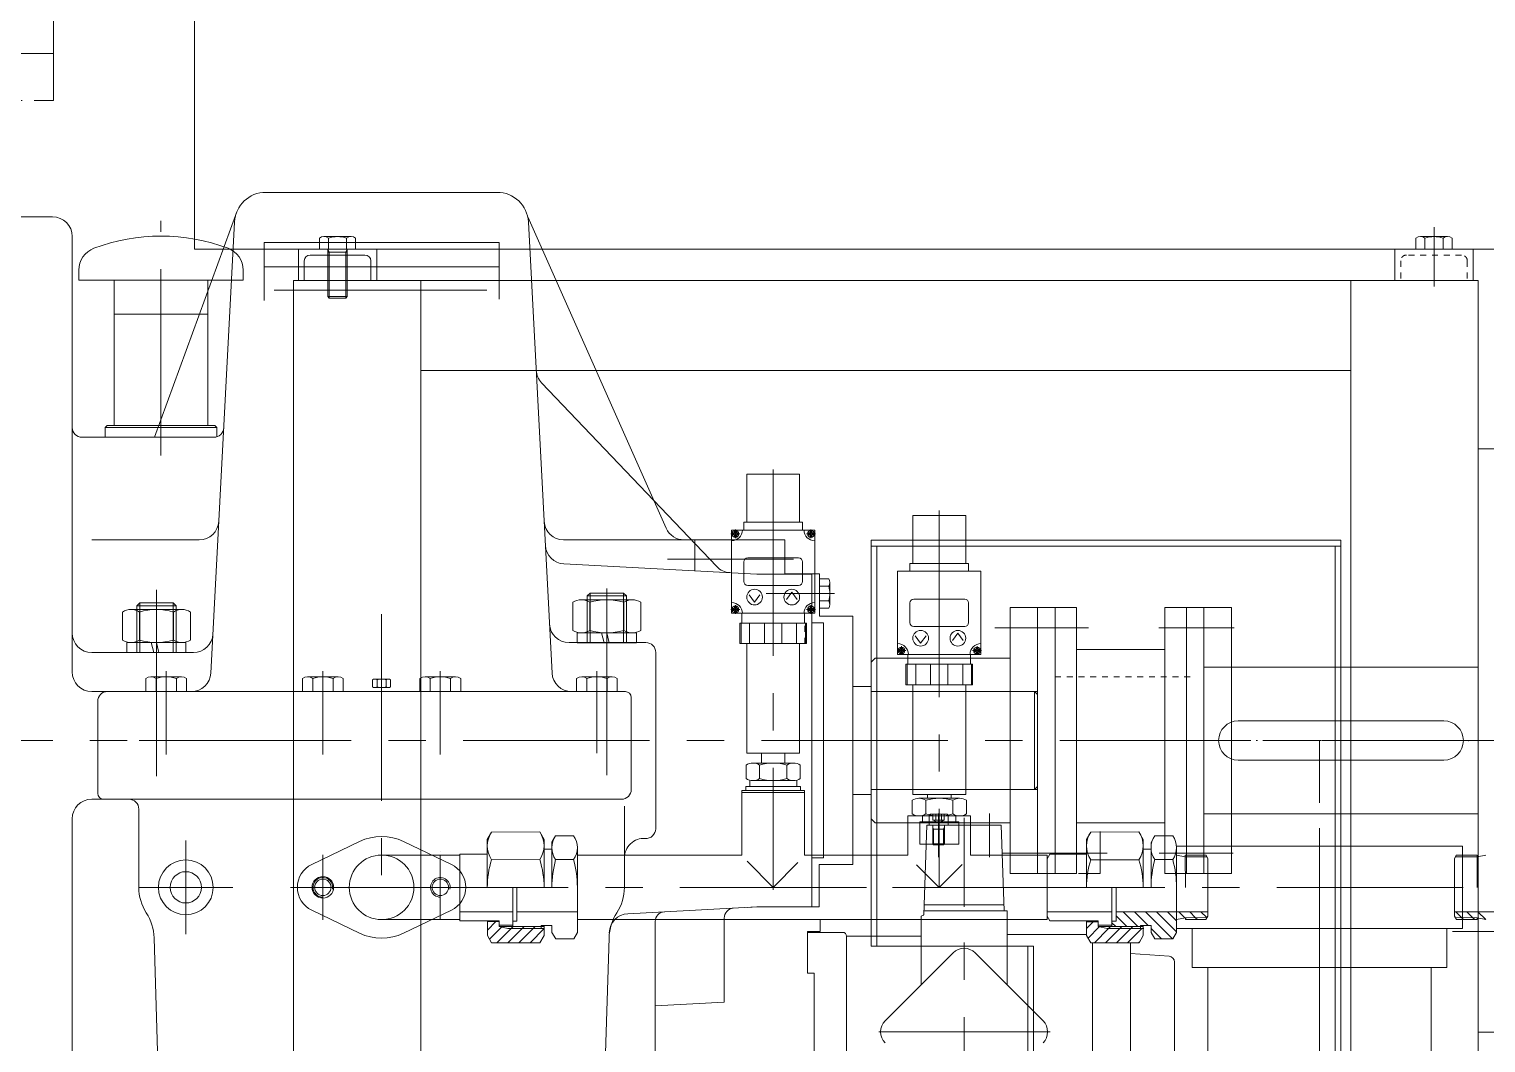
# Model space of a CAD drawing. Header units: millimetres. Extents: x 0 to 559189, y 1 to 426050.
# Drawn here: x 452769 to 471666, y 255457 to 268610 of the extents above; entities that cross this region are included whole.
import ezdxf

# ---------------------------------------------------------------- set-up
doc = ezdxf.new("R2010")
doc.units = ezdxf.units.MM
doc.header["$LTSCALE"] = 25.4
for name, pattern in [('ACAD_ISO02W100', [15, 12, -3]), ('ACAD_ISO04W100', [30, 24, -3, 0, -3]), ('CENTER', [50.8, 31.75, -6.35, 6.35, -6.35]), ('EB_DASH', [6, 3, -3])]:
    doc.linetypes.add(name, pattern=pattern)
for name, color, linetype, lineweight in [('CAXA0', 7, 'Continuous', 5), ('CAXA1', 5, 'CENTER', 5), ('CAXA2', 6, 'EB_DASH', 5), ('图层1', 1, 'ACAD_ISO04W100', 5)]:
    doc.layers.add(name, color=color, linetype=linetype, lineweight=lineweight)

msp = doc.modelspace()

# ---------------------------------------------------------------- linework, layer by layer
at = {"color": 7, "linetype": 'ACAD_ISO02W100', "lineweight": 5, "ltscale": 2}
for p, q in [((453086.65, 268904.93), (453086.65, 268295.33)), ((453086.65, 268295.33), (444450.64, 268295.33)), ((453086.65, 267685.73), (453086.65, 268295.33)), ((444450.64, 267685.73), (453086.65, 267685.73))]:
    msp.add_line(p, q, dxfattribs=at)
at = {"layer": 'CAXA0', "color": 7, "linetype": 'Continuous', "lineweight": 5}
for p, q in [((454915.38, 283789.19), (454915.38, 265755.18)), ((458839.93, 266492.13), (455839, 266492.13)), ((452045.26, 266174.35), (453073.95, 266174.35)), ((455462.6, 266239.26), (454395.91, 263314.1)), ((455126.51, 260255.76), (455433.16, 266107)), ((461032.67, 262134.5), (459239.58, 266175.9)), ((459552.42, 260255.76), (459245.77, 266107)), ((453327.95, 260269.05), (453327.95, 265920.35)), ((456534.95, 265899.23), (456534.95, 265755.18)), ((456945.56, 265917.74), (456593.61, 265917.74)), ((456652.27, 265899.23), (456652.27, 265755.18)), ((456886.9, 265899.23), (456886.9, 265755.18)), ((457004.22, 265899.23), (457004.22, 265755.18)), ((470758.96, 265899.23), (470758.96, 265755.18)), ((471169.57, 265917.74), (470817.62, 265917.74)), ((470876.28, 265899.23), (470876.28, 265755.18)), ((471110.91, 265899.23), (471110.91, 265755.18)), ((471228.23, 265899.23), (471228.23, 265755.18)), ((472847.79, 265755.18), (454915.38, 265755.18)), ((458865.12, 265841.93), (455817.12, 265841.93)), ((455817.12, 265090.29), (455817.12, 265841.93)), ((456261.58, 265755.18), (456261.58, 265348.78)), ((457004.22, 265755.18), (456534.95, 265755.18)), ((456642.58, 265755.18), (456642.58, 265140.5)), ((456642.58, 265755.18), (456661.63, 265717.08)), ((456896.58, 265755.18), (456642.58, 265755.18)), ((456896.58, 265717.08), (456642.58, 265717.08)), ((456661.63, 265717.08), (456661.63, 265121.45)), ((456896.58, 265755.18), (456877.53, 265717.08)), ((456877.53, 265717.08), (456877.53, 265121.45)), ((456896.58, 265755.18), (456896.58, 265140.5)), ((457277.58, 265755.18), (457277.58, 265348.78)), ((458865.12, 265107.73), (458865.12, 265841.93)), ((470485.59, 265755.18), (470485.59, 265348.78)), ((471501.59, 265755.18), (471501.59, 265348.78)), ((455817.12, 265526.79), (458865.12, 265526.79)), ((456337.78, 265602.78), (456337.78, 265348.78)), ((457125.18, 265678.98), (456413.98, 265678.98)), ((457201.38, 265602.78), (457201.38, 265348.78)), ((453412.76, 265350.9), (453412.76, 265481.98)), ((455546.36, 265350.9), (453412.76, 265350.9)), ((453869.96, 263466.5), (453869.96, 265350.9)), ((455089.16, 263466.5), (455089.16, 265350.9)), ((455546.36, 265350.9), (455546.36, 265481.98)), ((456198.08, 265348.78), (457341.08, 265348.78)), ((456198.08, 265348.78), (456198.08, 250108.92)), ((457341.08, 265348.78), (471565.09, 265348.78)), ((457849.08, 265348.78), (457849.08, 250108.92)), ((469914.09, 265348.78), (469914.09, 250108.91)), ((471565.09, 265348.78), (471565.09, 250108.92)), ((458704.93, 265223.91), (455945.86, 265223.91)), ((456896.58, 265140.5), (456642.58, 265140.5)), ((456642.58, 265140.5), (456662.9, 265120.18)), ((456896.58, 265140.5), (456876.26, 265120.18)), ((456662.9, 265120.18), (456876.26, 265120.18)), ((455086.68, 264909.72), (453872.43, 264909.72)), ((457849.08, 264180.38), (469914.09, 264180.38)), ((459416.44, 264020.79), (461689.87, 261636.47)), ((453755.66, 263441.1), (453781.06, 263466.5)), ((453755.66, 263441.1), (453755.66, 263314.1)), ((453755.66, 263441.1), (455203.46, 263441.1)), ((453781.06, 263466.5), (455178.06, 263466.5)), ((455203.46, 263441.1), (455178.06, 263466.5)), ((455203.46, 263441.1), (455203.46, 263319.67)), ((453454.95, 263314.1), (455166.27, 263314.1)), ((462078.23, 262834.24), (462764.03, 262834.24)), ((462078.23, 262834.24), (462078.23, 262211.94)), ((462764.03, 262834.24), (462764.03, 262211.94)), ((464232.56, 262300.84), (464918.36, 262300.84)), ((464232.56, 262300.84), (464232.56, 261678.54)), ((464918.36, 262300.84), (464918.36, 261678.54)), ((461881.38, 262110.34), (462960.88, 262110.34)), ((461881.38, 262110.34), (461881.38, 261030.83)), ((462040.13, 262211.94), (462802.13, 262211.94)), ((462040.13, 262211.94), (462040.13, 262110.34)), ((462802.13, 262211.94), (462802.13, 262110.34)), ((462960.88, 262110.34), (462960.88, 261030.83)), ((453581.95, 261983.09), (454975.99, 261983.09)), ((459702.91, 261983.51), (462571.99, 261983.51)), ((461405.13, 261581.95), (461405.13, 261983.51)), ((461899.02, 262048.24), (461899.02, 262073.64)), ((461899.02, 262073.64), (461918.07, 262073.64)), ((461899.02, 262048.24), (461918.07, 262048.24)), ((461918.07, 262092.69), (461943.47, 262092.69)), ((461918.07, 262073.64), (461918.07, 262092.69)), ((461918.07, 262029.19), (461918.07, 262048.24)), ((461918.07, 262029.19), (461943.47, 262029.19)), ((461943.47, 262073.64), (461943.47, 262092.69)), ((461943.47, 262073.64), (461962.52, 262073.64)), ((461943.47, 262029.19), (461943.47, 262048.24)), ((461943.47, 262048.24), (461962.52, 262048.24)), ((461962.52, 262048.24), (461962.52, 262073.64)), ((462571.99, 261540.35), (462571.99, 261983.51)), ((462879.74, 262073.64), (462879.74, 262048.24)), ((462879.74, 262073.64), (462898.79, 262073.64)), ((462879.74, 262048.24), (462898.79, 262048.24)), ((462898.79, 262092.69), (462924.19, 262092.69)), ((462898.79, 262092.69), (462898.79, 262073.64)), ((462898.79, 262048.24), (462898.79, 262029.19)), ((462898.79, 262029.19), (462924.19, 262029.19)), ((462924.19, 262092.69), (462924.19, 262073.64)), ((462924.19, 262073.64), (462943.24, 262073.64)), ((462924.19, 262048.24), (462924.19, 262029.19)), ((462924.19, 262048.24), (462943.24, 262048.24)), ((462943.24, 262073.64), (462943.24, 262048.24)), ((463690.85, 256713.01), (463690.85, 261977.57)), ((463690.85, 261977.57), (469786.85, 261977.57)), ((463691.13, 260446.65), (463691.13, 261977.57)), ((469786.85, 250108.92), (469786.85, 261977.57)), ((462090.93, 261748.39), (462751.33, 261748.39)), ((463690.85, 261901.37), (469786.85, 261901.37)), ((463767.05, 256713.01), (463767.05, 261901.37)), ((469710.65, 250108.92), (469710.65, 261901.37)), ((462210.98, 261539.72), (459706.01, 261671)), ((462040.13, 261697.59), (462040.13, 261443.59)), ((462921.95, 261539.72), (462210.98, 261539.72)), ((462571.99, 261604.1), (462571.99, 261629.36)), ((462571.99, 261540.35), (463022.63, 261540.35)), ((462802.13, 261697.59), (462802.13, 261443.59)), ((462921.95, 261539.72), (462921.95, 259380.72)), ((463022.63, 261540.35), (463022.63, 260991.54)), ((464035.7, 261576.94), (465115.21, 261576.94)), ((464035.7, 261576.94), (464035.7, 260497.43)), ((464194.46, 261678.54), (464956.46, 261678.54)), ((464194.46, 261678.54), (464194.46, 261576.94)), ((464956.46, 261678.54), (464956.46, 261576.94)), ((465115.21, 261576.94), (465115.21, 260497.43)), ((462090.93, 261392.79), (462751.33, 261392.79)), ((463141.98, 261477.05), (463022.65, 261477.05)), ((463141.98, 261381.73), (463022.65, 261381.73)), ((463157.27, 261429.39), (463157.27, 261143.43)), ((454166.25, 261129.17), (454204.35, 261167.27)), ((454204.35, 260522.93), (454204.35, 261167.27)), ((454204.35, 261167.27), (454636.15, 261167.27)), ((454636.15, 260522.93), (454636.15, 261167.27)), ((454674.25, 261129.17), (454636.15, 261167.27)), ((459822.31, 260809.27), (459822.31, 261173.65)), ((460592.21, 261206.09), (459932.3, 261206.09)), ((460008.25, 261255.62), (460046.35, 261293.72)), ((460008.25, 260649.37), (460008.25, 261255.62)), ((460008.25, 261255.62), (460516.25, 261255.62)), ((460042.28, 261173.65), (460042.28, 260809.27)), ((460046.35, 260649.37), (460046.35, 261293.72)), ((460046.35, 261293.72), (460478.15, 261293.72)), ((460478.15, 260649.37), (460478.15, 261293.72)), ((460516.25, 261255.62), (460478.15, 261293.72)), ((460482.22, 261173.65), (460482.22, 260809.27)), ((460516.25, 261255.62), (460516.25, 260649.37)), ((460702.2, 260809.27), (460702.2, 261173.65)), ((462110.54, 261269.76), (462179.83, 261175.45)), ((462249.11, 261269.76), (462179.83, 261175.45)), ((462593.14, 261211.01), (462662.43, 261305.32)), ((462731.71, 261211.01), (462662.43, 261305.32)), ((463141.98, 261191.09), (463022.65, 261191.09)), ((464194.46, 261164.18), (464194.46, 260910.18)), ((464245.26, 261214.98), (464905.66, 261214.98)), ((464956.46, 261164.18), (464956.46, 260910.18)), ((453980.31, 260682.83), (453980.31, 261047.21)), ((454750.21, 261079.65), (454090.29, 261079.65)), ((454166.25, 260522.93), (454166.25, 261129.17)), ((454166.25, 261129.17), (454674.25, 261129.17)), ((454200.28, 261047.21), (454200.28, 260682.83)), ((454640.22, 261047.21), (454640.22, 260682.83)), ((454674.25, 261129.17), (454674.25, 260522.93)), ((454860.19, 260682.83), (454860.19, 261047.21)), ((461881.38, 261030.83), (462960.88, 261030.83)), ((461899.02, 261067.53), (461899.02, 261092.93)), ((461918.07, 261092.93), (461899.02, 261092.93)), ((461918.07, 261067.53), (461899.02, 261067.53)), ((461943.47, 261111.98), (461918.07, 261111.98)), ((461918.07, 261092.93), (461918.07, 261111.98)), ((461918.07, 261048.48), (461918.07, 261067.53)), ((461943.47, 261048.48), (461918.07, 261048.48)), ((461943.47, 261092.93), (461943.47, 261111.98)), ((461962.52, 261092.93), (461943.47, 261092.93)), ((461943.47, 261048.48), (461943.47, 261067.53)), ((461962.52, 261067.53), (461943.47, 261067.53)), ((461962.52, 261067.53), (461962.52, 261092.93)), ((462014.73, 261030.83), (462014.73, 260903.83)), ((462827.53, 261030.83), (462827.53, 260903.83)), ((462879.74, 261092.93), (462879.74, 261067.53)), ((462898.79, 261092.93), (462879.74, 261092.93)), ((462898.79, 261067.53), (462879.74, 261067.53)), ((462924.19, 261111.98), (462898.79, 261111.98)), ((462898.79, 261111.98), (462898.79, 261092.93)), ((462898.79, 261067.53), (462898.79, 261048.48)), ((462924.19, 261048.48), (462898.79, 261048.48)), ((462924.19, 261111.98), (462924.19, 261092.93)), ((462943.24, 261092.93), (462924.19, 261092.93)), ((462943.24, 261067.53), (462924.19, 261067.53)), ((462924.19, 261067.53), (462924.19, 261048.48)), ((462943.24, 261092.93), (462943.24, 261067.53)), ((463454.44, 260991.54), (463022.63, 260991.54)), ((463141.98, 261095.77), (463022.65, 261095.77)), ((463454.44, 257769.58), (463454.44, 260991.54)), ((465493.27, 257925.8), (465493.27, 261107.15)), ((466356.87, 261107.15), (465493.27, 261107.15)), ((465848.87, 257652.75), (465848.87, 261107.15)), ((466077.47, 258103.57), (466077.47, 261107.15)), ((466356.87, 257652.75), (466356.87, 261107.15)), ((468364.73, 261107.15), (467501.13, 261107.15)), ((467501.13, 257652.75), (467501.13, 261107.15)), ((467780.53, 257652.75), (467780.53, 261107.15)), ((468009.13, 257652.75), (468009.13, 261107.15)), ((468364.73, 258198.85), (468364.73, 261107.15)), ((461989.33, 260903.83), (462852.93, 260903.83)), ((461989.33, 260903.83), (461989.33, 260637.13)), ((462003.69, 260637.13), (462003.69, 260903.83)), ((462115.25, 260637.13), (462115.25, 260903.83)), ((462309.37, 260637.13), (462309.37, 260903.83)), ((462532.23, 260637.13), (462532.23, 260903.83)), ((462725.5, 260637.13), (462725.5, 260903.83)), ((462838.21, 260637.13), (462838.21, 260903.83)), ((462852.93, 260903.83), (462852.93, 260637.13)), ((463074.35, 260904.72), (462921.95, 260904.72)), ((463074.35, 260904.72), (463074.35, 259380.72)), ((464245.26, 260859.38), (464905.66, 260859.38)), ((454036.71, 260649.93), (454803.79, 260649.93)), ((454036.71, 260522.93), (454036.71, 260649.93)), ((454750.21, 260650.39), (454090.29, 260650.39)), ((454387.38, 260522.93), (454353.35, 260649.93)), ((454448.72, 260539.36), (454419.09, 260649.93)), ((454803.79, 260522.93), (454803.79, 260649.93)), ((460770.13, 260649.88), (459772.8, 260649.88)), ((459878.71, 260776.37), (460645.79, 260776.37)), ((459878.71, 260649.37), (459878.71, 260776.37)), ((459878.71, 260649.37), (460645.79, 260649.37)), ((460592.21, 260776.83), (459932.3, 260776.83)), ((460229.38, 260649.37), (460195.35, 260776.37)), ((460290.72, 260665.81), (460261.09, 260776.37)), ((460295.12, 260649.37), (460290.72, 260665.81)), ((460645.79, 260649.37), (460645.79, 260776.37)), ((461989.33, 260637.13), (462852.93, 260637.13)), ((462078.23, 260637.13), (462078.23, 259214.73)), ((462764.03, 260637.13), (462764.03, 259214.73)), ((464264.87, 260736.36), (464334.16, 260642.05)), ((464403.44, 260736.36), (464334.16, 260642.05)), ((464747.47, 260677.61), (464816.76, 260771.92)), ((464886.04, 260677.61), (464816.76, 260771.92)), ((454899.38, 260521.2), (453581.95, 260521.2)), ((454036.71, 260522.93), (454803.79, 260522.93)), ((454453.12, 260522.93), (454448.72, 260539.36)), ((460897.13, 258236.09), (460897.13, 260522.88)), ((463741.88, 260446.65), (463691.08, 260395.85)), ((463741.88, 260446.65), (465493.27, 260446.65)), ((464035.7, 260497.43), (465115.21, 260497.43)), ((464053.35, 260534.13), (464053.35, 260559.53)), ((464072.4, 260559.53), (464053.35, 260559.53)), ((464072.4, 260534.13), (464053.35, 260534.13)), ((464097.8, 260578.58), (464072.4, 260578.58)), ((464072.4, 260559.53), (464072.4, 260578.58)), ((464072.4, 260515.08), (464072.4, 260534.13)), ((464097.8, 260515.08), (464072.4, 260515.08)), ((464097.8, 260559.53), (464097.8, 260578.58)), ((464116.85, 260559.53), (464097.8, 260559.53)), ((464097.8, 260515.08), (464097.8, 260534.13)), ((464116.85, 260534.13), (464097.8, 260534.13)), ((464116.85, 260534.13), (464116.85, 260559.53)), ((464169.06, 260497.43), (464169.06, 260370.43)), ((464981.86, 260497.43), (464981.86, 260370.43)), ((465034.06, 260559.53), (465034.06, 260534.13)), ((465053.11, 260559.53), (465034.06, 260559.53)), ((465053.11, 260534.13), (465034.06, 260534.13)), ((465078.51, 260578.58), (465053.11, 260578.58)), ((465053.11, 260578.58), (465053.11, 260559.53)), ((465053.11, 260534.13), (465053.11, 260515.08)), ((465078.51, 260515.08), (465053.11, 260515.08)), ((465078.51, 260578.58), (465078.51, 260559.53)), ((465097.56, 260559.53), (465078.51, 260559.53)), ((465097.56, 260534.13), (465078.51, 260534.13)), ((465078.51, 260534.13), (465078.51, 260515.08)), ((465097.56, 260559.53), (465097.56, 260534.13)), ((467501.13, 260561.05), (466356.87, 260561.05)), ((463691.13, 258364.17), (463691.13, 260395.9)), ((464143.66, 260370.43), (465007.26, 260370.43)), ((464143.66, 260370.43), (464143.66, 260103.73)), ((464158.02, 260103.73), (464158.02, 260370.43)), ((464269.57, 260103.73), (464269.57, 260370.43)), ((464463.7, 260103.73), (464463.7, 260370.43)), ((464686.56, 260103.73), (464686.56, 260370.43)), ((464879.83, 260103.73), (464879.83, 260370.43)), ((464992.54, 260103.73), (464992.54, 260370.43)), ((465007.26, 260370.43), (465007.26, 260103.73)), ((471565.13, 258364.17), (471565.13, 260395.9)), ((454283.16, 260186.09), (454283.16, 260015.05)), ((454745.1, 260205.55), (454349.15, 260205.55)), ((454415.14, 260186.09), (454415.14, 260015.05)), ((454679.1, 260186.09), (454679.1, 260015.05)), ((454811.09, 260186.09), (454811.09, 260015.05)), ((456315.16, 260186.09), (456315.16, 260015.05)), ((456777.1, 260205.55), (456381.15, 260205.55)), ((456447.14, 260186.09), (456447.14, 260015.05)), ((456711.11, 260186.09), (456711.11, 260015.05)), ((456843.09, 260186.09), (456843.09, 260015.05)), ((457223.77, 260074.89), (457223.77, 260168.14)), ((457253.1, 260177.39), (457429.07, 260177.39)), ((457253.1, 260065.63), (457429.07, 260065.63)), ((457282.43, 260168.14), (457282.43, 260074.89)), ((457399.74, 260168.14), (457399.74, 260074.89)), ((457458.4, 260074.89), (457458.4, 260168.14)), ((457839.16, 260186.09), (457839.16, 260015.05)), ((458301.1, 260205.55), (457905.15, 260205.55)), ((457971.14, 260186.09), (457971.14, 260015.05)), ((458235.11, 260186.09), (458235.11, 260015.05)), ((458367.09, 260186.09), (458367.09, 260015.05)), ((459871.16, 260186.09), (459871.16, 260015.05)), ((460333.1, 260205.55), (459937.15, 260205.55)), ((460003.14, 260186.09), (460003.14, 260015.05)), ((460267.11, 260186.09), (460267.11, 260015.05)), ((460399.09, 260186.09), (460399.09, 260015.05)), ((463691.13, 260078.56), (463454.44, 260078.56)), ((464143.66, 260103.73), (465007.26, 260103.73)), ((464232.56, 260103.73), (464232.56, 258681.33)), ((464918.36, 260103.73), (464918.36, 258681.33)), ((468009.13, 260205.51), (468009.13, 258554.51)), ((471565.13, 260205.51), (471565.13, 258554.51)), ((460503.43, 260015.05), (453581.95, 260015.05)), ((453658.12, 259379.88), (453658.12, 259888.05)), ((454811.09, 260015.05), (454283.16, 260015.05)), ((454699.52, 260015.05), (454394.72, 260015.05)), ((456843.09, 260015.05), (456315.16, 260015.05)), ((456731.52, 260015.05), (456426.72, 260015.05)), ((460399.09, 260015.05), (459871.16, 260015.05)), ((460287.53, 260015.05), (459982.73, 260015.05)), ((460579.63, 258744.98), (460579.63, 259938.85)), ((463691.13, 260015.01), (465848.87, 260015.01)), ((465810.37, 260015.01), (465848.47, 259976.91)), ((465810.37, 260015.01), (465810.37, 259380.01)), ((465848.47, 259913.41), (465848.47, 259380.01)), ((453658.12, 259379.83), (453658.12, 258694.18)), ((462921.95, 257221.72), (462921.95, 259380.72)), ((463074.35, 257856.72), (463074.35, 259380.72)), ((465810.37, 258745.01), (465810.37, 259379.57)), ((465848.47, 258846.17), (465848.47, 259379.57)), ((462078.23, 259214.73), (462764.03, 259214.73)), ((462157.16, 259087.73), (462685.09, 259087.73)), ((462268.73, 259214.73), (462268.73, 259087.73)), ((462573.53, 259214.73), (462573.53, 259087.73)), ((462069.17, 258885.09), (462069.17, 259061.78)), ((462245.15, 259061.78), (462245.15, 258885.09)), ((462597.1, 259061.78), (462597.1, 258885.09)), ((462773.08, 258885.09), (462773.08, 259061.78)), ((462827.53, 258732.13), (462014.73, 258732.13)), ((462014.73, 258732.13), (462014.73, 257932.03)), ((462827.53, 258732.13), (462014.73, 258732.13)), ((462014.73, 258732.13), (462014.73, 257893.93)), ((462827.53, 258706.73), (462014.73, 258706.73)), ((462014.73, 258706.73), (462014.73, 257906.63)), ((462014.73, 258706.73), (462014.73, 257906.63)), ((462827.53, 258706.73), (462014.73, 258706.73)), ((462065.53, 258782.93), (462776.73, 258782.93)), ((462065.53, 258782.93), (462065.53, 258732.13)), ((462065.53, 258732.13), (462776.73, 258732.13)), ((462116.33, 258864.36), (462116.33, 258782.93)), ((462157.16, 258859.13), (462685.09, 258859.13)), ((462725.93, 258864.36), (462725.93, 258782.93)), ((462776.73, 258782.93), (462776.73, 258732.13)), ((462827.53, 258732.13), (462827.53, 257932.03)), ((462827.53, 258732.13), (462827.53, 257932.03)), ((462827.53, 258706.73), (462827.53, 257906.63)), ((462827.53, 258706.73), (462827.53, 257893.93)), ((463691.13, 258745.01), (465848.87, 258745.01)), ((465810.37, 258745.01), (465848.47, 258783.11)), ((460452.63, 258617.98), (453581.95, 258617.98)), ((460490.73, 257474.98), (460490.73, 258526.23)), ((463691.13, 258681.58), (463454.44, 258681.58)), ((464223.5, 258427.89), (464223.5, 258604.58)), ((464232.56, 258681.33), (464918.36, 258681.33)), ((464311.49, 258630.53), (464839.42, 258630.53)), ((464399.48, 258604.58), (464399.48, 258427.89)), ((464423.06, 258681.33), (464423.06, 258630.53)), ((464727.86, 258681.33), (464727.86, 258630.53)), ((464751.43, 258604.58), (464751.43, 258427.89)), ((464927.41, 258427.89), (464927.41, 258604.58)), ((466077.43, 257652.79), (466077.43, 258554.44)), ((466077.47, 257652.75), (466077.47, 258554.4)), ((453327.95, 258363.98), (453327.95, 252839.67)), ((454191.52, 257474.93), (454191.52, 258490.98)), ((463741.93, 258313.37), (463691.13, 258364.17)), ((464981.86, 258401.93), (464169.06, 258401.93)), ((464169.06, 258401.93), (464169.06, 257906.63)), ((464169.06, 258401.93), (464169.06, 257906.63)), ((464981.86, 258401.93), (464169.06, 258401.93)), ((464981.86, 258401.93), (464169.06, 258401.93)), ((464169.06, 258401.93), (464169.06, 257893.93)), ((464311.49, 258401.93), (464839.42, 258401.93)), ((464321.46, 258325.73), (464829.46, 258325.73)), ((464321.46, 258325.73), (464321.46, 258033.63)), ((464359.56, 258401.93), (464359.56, 258325.73)), ((464443.12, 258280.41), (464443.12, 258400.35)), ((464467.96, 258425.2), (464666.69, 258425.2)), ((464691.53, 258400.35), (464691.53, 258280.41)), ((464791.36, 258401.93), (464791.36, 258325.73)), ((464829.46, 258325.73), (464829.46, 258033.63)), ((464981.86, 258401.93), (464981.86, 257906.63)), ((464981.86, 258401.93), (464981.86, 257906.63)), ((464981.86, 258401.93), (464981.86, 257893.93)), ((458712, 258096.47), (458767.51, 258192.83)), ((458767.51, 258192.83), (459392.91, 258193.39)), ((459448.6, 258097.13), (459392.91, 258193.39)), ((459550.23, 258058.91), (459598.55, 258142.77)), ((459598.55, 258142.77), (459831.96, 258142.98)), ((463691.13, 256713.01), (463691.13, 258313.37)), ((463741.93, 258313.37), (465493.27, 258313.37)), ((464414.92, 258280.41), (464374.06, 257116.06)), ((464414.92, 258280.41), (465380.12, 258280.41)), ((464691.53, 258280.41), (464443.12, 258280.41)), ((464491.12, 258037.84), (464491.12, 258280.41)), ((464502.55, 258229.61), (464491.12, 258249.41)), ((464643.52, 258229.61), (464491.12, 258229.61)), ((464502.55, 258026.41), (464502.55, 258229.61)), ((464632.09, 258229.61), (464643.52, 258249.41)), ((464632.09, 258026.41), (464632.09, 258229.61)), ((464643.52, 258037.84), (464643.52, 258280.41)), ((465380.12, 258280.41), (465419.08, 257170.38)), ((465493.23, 257652.79), (465493.23, 258198.89)), ((465493.27, 257652.75), (465493.27, 258198.85)), ((466356.87, 258313.37), (467501.13, 258313.37)), ((466484.52, 258096.3), (466540.03, 258192.65)), ((466540.03, 258192.65), (467165.43, 258193.22)), ((466662.07, 257652.79), (466662.07, 258198.89)), ((466662.11, 257652.75), (466662.11, 258198.85)), ((467221.12, 258096.96), (467165.43, 258193.22)), ((467322.75, 258058.74), (467371.07, 258142.6)), ((467371.07, 258142.6), (467604.49, 258142.81)), ((468364.73, 257652.75), (468364.73, 258198.85)), ((457054.95, 258070.1), (456436.04, 257772.52)), ((458246.21, 257772.52), (457627.3, 258070.1)), ((458712.56, 257473.96), (458712, 258096.47)), ((459448.6, 258097.13), (459449.16, 257474.62)), ((459448.71, 257969.92), (459550.31, 257970.01)), ((459550.23, 258058.91), (459550.76, 257474.71)), ((459880.96, 257475.01), (459880.5, 257988.72)), ((459881.13, 256941.58), (459881.13, 258008.38)), ((459881.13, 257995.68), (459881.13, 256954.28)), ((464321.46, 258033.63), (464829.46, 258033.63)), ((464491.12, 258037.84), (464643.52, 258037.84)), ((464502.55, 258026.41), (464491.12, 258037.84)), ((464502.55, 258026.41), (464632.09, 258026.41)), ((464632.09, 258026.41), (464643.52, 258037.84)), ((466485.08, 257473.78), (466484.52, 258096.3)), ((467221.12, 258096.96), (467221.68, 257474.44)), ((467221.23, 257969.74), (467322.83, 257969.84)), ((467322.75, 258058.74), (467323.28, 257474.54)), ((467653.48, 257474.83), (467653.02, 257988.55)), ((471361.88, 258008.13), (467653.47, 258008.13)), ((467653.65, 256941.41), (467653.65, 258008.21)), ((471361.95, 256941.41), (471361.95, 258008.21)), ((457340.97, 257893.93), (458356.97, 257893.93)), ((458356.97, 257905.44), (458712.17, 257905.76)), ((458356.97, 257041.84), (458356.97, 257905.44)), ((458767.83, 257833.42), (459393.23, 257833.98)), ((459598.83, 257834.16), (459832.24, 257834.37)), ((459880.6, 257893.93), (462014.73, 257893.93)), ((462421.13, 257474.83), (462082, 257813.96)), ((462421.13, 257474.83), (462082, 257813.96)), ((462421.13, 257474.83), (462741.42, 257795.12)), ((462421.13, 257474.83), (462741.42, 257795.12)), ((462827.53, 257893.93), (464169.06, 257893.93)), ((462921.95, 257856.72), (463074.35, 257856.72)), ((463454.44, 257769.58), (463018.04, 257769.58)), ((463018.04, 257769.58), (463018.04, 257220.77)), ((464575.46, 257474.83), (464281.79, 257768.5)), ((464575.46, 257474.83), (464281.79, 257768.5)), ((464575.46, 257474.83), (464871.86, 257771.24)), ((464575.46, 257474.83), (464871.86, 257771.24)), ((464981.86, 257893.93), (465975.18, 257893.93)), ((465975.18, 257893.93), (465975.18, 257055.73)), ((465975.22, 257845.72), (466009.46, 257905.16)), ((466009.46, 257905.16), (466484.69, 257905.58)), ((466540.36, 257833.24), (467165.76, 257833.8)), ((467371.35, 257833.99), (467604.76, 257834.2)), ((467767.43, 257868.64), (467653.1, 257893.93)), ((467767.4, 257894.04), (468034.08, 257894.27)), ((467767.78, 257474.94), (467767.4, 257894.04)), ((467767.43, 257868.64), (468048.77, 257868.89)), ((468059.54, 257850.27), (468033.76, 257894.82)), ((468060.22, 257100.13), (468059.54, 257850.27)), ((471260.45, 257100.13), (471261.12, 257850.27)), ((471261.12, 257850.27), (471286.9, 257894.82)), ((471553.24, 257868.64), (471271.9, 257868.89)), ((471553.26, 257894.04), (471286.58, 257894.27)), ((471552.88, 257474.94), (471553.26, 257894.04)), ((471553.24, 257868.64), (471667.56, 257893.93)), ((465848.83, 257652.79), (465493.23, 257652.79)), ((466356.87, 257652.75), (465493.27, 257652.75)), ((466662.07, 257652.79), (466382.67, 257652.79)), ((468364.73, 257652.75), (467501.13, 257652.75)), ((468085.73, 257652.79), (467806.33, 257652.79)), ((459043.21, 256966.25), (459042.76, 257474.25)), ((459096.49, 257036.15), (459096.1, 257474.3)), ((466815.73, 256966.08), (466815.28, 257474.08)), ((466869.01, 257035.98), (466868.62, 257474.13)), ((462210.98, 257219.99), (460534.91, 257132.15)), ((462210.98, 257219.99), (460534.91, 257132.15)), ((462210.98, 257221.72), (462086.87, 257211.78)), ((462921.95, 257221.72), (462210.98, 257221.72)), ((462675.18, 257220.77), (463018.04, 257220.77)), ((465416.4, 257246.67), (464378.64, 257246.67)), ((457054.95, 256879.75), (456436.04, 257177.34)), ((457340.97, 257055.73), (458356.97, 257055.73)), ((458246.21, 257177.34), (457627.3, 256879.75)), ((458356.97, 257156.14), (459043.04, 257156.75)), ((458356.97, 257041.84), (458865.34, 257042.29)), ((458713.11, 256851.44), (458712.94, 257042.16)), ((458712.95, 257029.46), (458865.35, 257029.59)), ((458713.05, 256920.18), (458822.23, 257029.55)), ((458865.41, 256966.09), (458865.34, 257042.29)), ((459043.15, 257036.1), (459096.49, 257036.15)), ((459096.38, 257156.8), (459881.13, 257157.5)), ((459881.48, 256890.8), (459881.33, 257055.91)), ((459881.33, 257055.73), (465975.18, 257055.73)), ((460890.69, 251632.94), (460890.69, 257031.72)), ((461786.02, 255985.07), (461786.02, 257076.74)), ((463030.65, 256903.68), (463030.65, 257051.49)), ((464339.08, 256209.65), (464339.08, 257101.58)), ((465455.97, 257170.38), (464378.64, 257170.38)), ((465455.97, 256209.65), (465455.97, 257170.38)), ((465975.84, 257155.83), (466815.56, 257156.58)), ((465975.89, 257100.71), (466010.17, 257041.44)), ((466010.11, 257041.56), (466637.87, 257042.12)), ((466485.64, 256851.27), (466485.47, 257041.98)), ((466485.48, 257029.28), (466637.88, 257029.42)), ((466485.56, 256940.73), (466574.03, 257029.36)), ((466637.93, 256965.92), (466637.87, 257042.12)), ((466815.67, 257035.93), (466869.01, 257035.98)), ((466865.94, 256966.12), (466815.69, 257016.29)), ((466868.9, 257156.63), (468060.16, 257157.7)), ((467009.63, 256966.25), (466868.95, 257106.68)), ((467153.31, 256966.38), (466962.64, 257156.71)), ((467284.29, 256979.2), (467106.33, 257156.84)), ((467600.84, 256806.76), (467250.01, 257156.97)), ((467654, 256897.26), (467393.69, 257157.1)), ((467653.87, 257040.95), (467537.38, 257157.23)), ((467768.13, 257081.23), (467653.86, 257055.73)), ((467654, 256890.63), (467653.86, 257055.73)), ((467759.3, 257079.26), (467681.06, 257157.36)), ((467768.13, 257081.23), (468049.48, 257081.49)), ((467768.16, 257055.83), (467768.13, 257081.23)), ((467782.75, 257055.85), (467768.14, 257070.43)), ((467768.16, 257055.83), (468034.83, 257056.07)), ((467901.01, 257081.35), (467824.75, 257157.49)), ((467926.44, 257055.98), (467901.01, 257081.35)), ((468044.7, 257081.48), (467968.43, 257157.61)), ((468060.22, 257100.13), (468034.52, 257055.53)), ((468047.73, 257078.46), (468044.7, 257081.48)), ((471260.45, 257100.13), (471286.15, 257055.53)), ((472451.76, 257156.63), (471260.5, 257157.7)), ((471552.53, 257081.23), (471271.19, 257081.49)), ((471352.47, 257081.41), (471276.07, 257157.68)), ((471552.51, 257055.83), (471285.83, 257056.07)), ((471377.94, 257055.99), (471352.47, 257081.41)), ((471496.42, 257081.29), (471420.01, 257157.55)), ((471521.89, 257055.86), (471496.42, 257081.29)), ((471552.51, 257055.83), (471552.53, 257081.23)), ((471552.53, 257081.23), (471666.81, 257055.73)), ((471665.55, 257056.01), (471563.95, 257157.42)), ((454390.19, 256819.4), (454545.5, 251767.81)), ((458713.11, 256851.44), (458768.8, 256755.19)), ((458740.59, 256803.95), (458895.74, 256959.38)), ((458835.53, 256755.25), (459020.78, 256940.83)), ((458865.4, 256983.87), (459043.2, 256984.03)), ((458865.41, 256966.09), (459449.61, 256966.62)), ((458979.67, 256940.8), (458865.41, 256966.09)), ((458895.74, 256959.38), (458902.47, 256966.13)), ((458979.21, 256755.37), (459164.46, 256940.96)), ((458979.67, 256940.8), (459455.1, 256941.22)), ((459020.78, 256940.83), (459046.16, 256966.26)), ((459122.89, 256755.5), (459308.15, 256941.09)), ((459164.46, 256940.96), (459189.84, 256966.38)), ((459266.58, 256755.63), (459449.64, 256939.02)), ((459308.15, 256941.09), (459333.53, 256966.51)), ((459449.71, 256852.1), (459394.2, 256755.75)), ((459411.5, 256979.28), (459551.2, 256979.41)), ((459411.53, 256941.18), (459411.5, 256979.28)), ((459449.71, 256852.1), (459449.6, 256979.32)), ((459551.28, 256890.51), (459551.2, 256979.41)), ((459551.28, 256890.51), (459599.75, 256806.73)), ((459881.48, 256890.8), (459833.16, 256806.94)), ((460292.27, 256819.73), (460136.95, 251767.81)), ((462865.52, 256360.12), (462865.52, 256903.68)), ((463030.65, 256903.68), (462865.52, 256903.68)), ((463322.72, 256890.98), (462865.52, 256890.98)), ((463373.52, 256840.18), (464339.08, 256840.18)), ((463373.52, 254554.18), (463373.52, 256840.18)), ((466485.63, 256864.42), (465455.97, 256864.42)), ((466485.64, 256851.27), (466541.32, 256755.01)), ((466505.51, 256816.91), (466651.3, 256962.96)), ((466587.33, 256755.05), (466772.58, 256940.64)), ((466637.92, 256983.7), (466815.72, 256983.86)), ((466637.93, 256965.92), (467222.13, 256966.44)), ((466752.19, 256940.62), (466637.93, 256965.92)), ((466651.3, 256962.96), (466654.27, 256965.93)), ((466731.01, 256755.18), (466916.26, 256940.77)), ((466752.19, 256940.62), (467227.62, 256941.05)), ((466772.58, 256940.64), (466797.96, 256966.06)), ((466874.69, 256755.31), (467059.95, 256940.9)), ((466916.26, 256940.77), (466941.64, 256966.19)), ((467018.38, 256755.44), (467203.63, 256941.03)), ((467059.95, 256940.9), (467085.33, 256966.32)), ((467222.24, 256851.93), (467166.72, 256755.57)), ((467184.02, 256979.11), (467323.72, 256979.24)), ((467184.06, 256941.01), (467184.02, 256979.11)), ((467222.24, 256851.93), (467222.12, 256979.14)), ((467323.8, 256890.34), (467323.72, 256979.24)), ((467457.16, 256806.64), (467323.76, 256939.8)), ((467323.8, 256890.34), (467372.27, 256806.56)), ((467654, 256890.63), (467605.69, 256806.77)), ((471361.88, 256941.33), (467653.58, 256941.33)), ((467856.74, 256433.41), (467856.74, 256941.41)), ((471158.68, 256433.33), (471158.68, 256941.33)), ((471231.46, 256903.4), (472407.12, 256903.4)), ((471486.83, 256903.33), (472662.48, 256903.33)), ((458768.8, 256755.19), (459394.2, 256755.75)), ((459599.75, 256806.73), (459833.16, 256806.94)), ((463690.85, 256713.01), (465799.05, 256713.01)), ((463873.77, 255744.35), (464753.84, 256624.41)), ((465041.21, 256624.41), (465921.27, 255744.35)), ((465722.85, 250108.92), (465722.85, 256713.01)), ((465799.05, 250108.92), (465799.05, 256713.01)), ((466541.32, 256755.01), (467166.72, 256755.57)), ((466561.38, 254109.73), (466561.38, 256755.03)), ((467058.2, 254160.53), (467058.2, 256755.48)), ((467162.06, 256755.57), (467173.08, 256766.61)), ((467372.27, 256806.56), (467605.69, 256806.77)), ((467556.96, 256580.83), (467058.2, 256614.53)), ((467628.03, 254691.45), (467628.03, 256504.8)), ((471158.68, 256433.33), (467856.67, 256433.33)), ((468059.87, 252170.63), (468059.87, 256433.33)), ((470955.52, 252170.63), (470955.52, 256433.33)), ((462954.42, 256360.12), (462865.52, 256360.12)), ((462954.42, 255034.24), (462954.42, 256360.12)), ((461786.02, 255985.07), (460890.69, 255938.15))]:
    msp.add_line(p, q, dxfattribs=at)
for centre, radius in [((461930.77, 262060.94), 44.45), ((462911.49, 262060.94), 44.45), ((462179.83, 261240.38), 101.6), ((462662.43, 261240.38), 101.6), ((461930.77, 261080.23), 44.45), ((462911.49, 261080.23), 44.45), ((464334.16, 260706.98), 101.6), ((464816.76, 260706.98), 101.6), ((464085.1, 260546.83), 44.45), ((465065.81, 260546.83), 44.45), ((454801.12, 257474.93), 355.6), ((457341.03, 257474.77), 419.1), ((454801.12, 257474.93), 203.2), ((456579.12, 257474.93), 139.7), ((456579.12, 257474.93), 106.38), ((458103.12, 257474.93), 106.38)]:
    msp.add_circle(centre, radius, dxfattribs=at)
for centre, radius, start, end in [((455839, 266085.73), 406.4, 90, 177), ((458839.93, 266085.73), 406.4, 3, 90), ((453073.95, 265920.35), 254, 0, 90), ((454479.56, 263461.92), 2463.8, 69.332684, 110.667316), ((456593.61, 265815.55), 102.19, 54.969964, 125.030036), ((456769.58, 265536.74), 381, 72.066067, 107.933933), ((456945.56, 265815.55), 102.19, 54.969964, 125.030036), ((470817.62, 265815.55), 102.19, 54.969964, 125.030036), ((470993.59, 265536.74), 381, 72.066067, 107.933933), ((471169.57, 265815.55), 102.19, 54.969964, 125.030036), ((453717.56, 265481.98), 304.8, 110.667325, 180), ((455241.56, 265481.98), 304.8, 0.000002, 69.332678), ((456413.98, 265602.78), 76.2, 90, 180), ((457125.18, 265602.78), 76.2, 0, 90), ((459600.27, 264196.07), 254, 183, 223.636236), ((453454.95, 263441.1), 127, 180, 270), ((455166.27, 263441.1), 127, 270, 357), ((454975.99, 262237.09), 254, 270, 357), ((459702.91, 262237.51), 254, 183, 270), ((461264.84, 262237.51), 254, 203.925858, 270), ((461881.38, 262110.34), 139.7, 270, 0), ((462960.88, 262110.34), 139.7, 180, 270), ((459719.31, 261924.65), 254, 183, 267), ((462090.93, 261697.59), 50.8, 90, 180), ((462751.33, 261697.59), 50.8, 0, 90), ((461873.7, 261811.75), 254, 223.636236, 267), ((462090.93, 261443.59), 50.8, 180, 270), ((462751.33, 261443.59), 50.8, 270, 0), ((463075.34, 261429.39), 81.93, 324.42999, 35.57001), ((462852.47, 261286.41), 304.8, 341.776086, 18.223914), ((459932.3, 261003.43), 202.67, 57.132768, 122.867232), ((460262.25, 260444.09), 762, 73.221345, 106.778655), ((460592.21, 261003.43), 202.67, 57.132768, 122.867232), ((461881.38, 261030.83), 139.7, 0, 90), ((462960.88, 261030.83), 139.7, 90, 180), ((463075.34, 261143.43), 81.93, 324.42999, 35.57001), ((464245.26, 261164.18), 50.8, 90, 180), ((464905.66, 261164.18), 50.8, 0, 90), ((454090.29, 260876.98), 202.67, 57.132768, 122.867232), ((454420.25, 260317.65), 762, 73.221345, 106.778655), ((454750.21, 260876.98), 202.67, 57.132768, 122.867232), ((459772.8, 260903.88), 254, 183, 270), ((459932.3, 260979.5), 202.67, 237.132768, 302.867232), ((460262.25, 261538.83), 762, 253.221345, 286.778655), ((460592.21, 260979.5), 202.67, 237.132768, 302.867232), ((464245.26, 260910.18), 50.8, 180, 270), ((464905.66, 260910.18), 50.8, 270, 0), ((453581.95, 260775.2), 254, 180, 270), ((454090.29, 260853.05), 202.67, 237.132768, 302.867232), ((454420.25, 261412.39), 762, 253.221345, 286.778655), ((454750.21, 260853.05), 202.67, 237.132768, 302.867232), ((454899.38, 260775.2), 254, 270, 357), ((460770.13, 260522.88), 127, 0, 90), ((464035.7, 260497.43), 139.7, 0, 90), ((465115.21, 260497.43), 139.7, 90, 180), ((453581.95, 260269.05), 254, 180, 270), ((454872.85, 260269.05), 254, 270, 357), ((459806.07, 260269.05), 254, 183, 270), ((454349.15, 260083.95), 121.6, 57.132768, 122.867232), ((454547.12, 259748.35), 457.2, 73.221345, 106.778655), ((454745.1, 260083.95), 121.6, 57.132768, 122.867232), ((456381.15, 260083.95), 121.6, 57.132768, 122.867232), ((456579.12, 259748.35), 457.2, 73.221345, 106.778655), ((456777.1, 260083.95), 121.6, 57.132768, 122.867232), ((457253.1, 260126.3), 51.1, 54.969964, 125.030036), ((457253.1, 260116.73), 51.1, 234.969964, 305.030036), ((457341.08, 259986.89), 190.5, 72.066067, 107.933933), ((457341.08, 260256.13), 190.5, 252.066067, 287.933933), ((457429.07, 260126.3), 51.1, 54.969964, 125.030036), ((457429.07, 260116.73), 51.1, 234.969964, 305.030036), ((457905.15, 260083.95), 121.6, 57.132768, 122.867232), ((458103.12, 259748.35), 457.2, 73.221345, 106.778655), ((458301.1, 260083.95), 121.6, 57.132768, 122.867232), ((459937.15, 260083.95), 121.6, 57.132768, 122.867232), ((460135.13, 259748.35), 457.2, 73.221345, 106.778655), ((460333.1, 260083.95), 121.6, 57.132768, 122.867232), ((453785.12, 259888.05), 127, 90, 180), ((460503.43, 259938.85), 76.2, 0, 90), ((462157.16, 258925.6), 162.13, 57.132768, 122.867232), ((462421.13, 258478.13), 609.6, 73.221345, 106.778655), ((462685.09, 258925.6), 162.13, 57.132768, 122.867232), ((460452.63, 258744.98), 127, 270, 0), ((462157.16, 259021.27), 162.13, 237.132768, 302.867232), ((462421.13, 259468.73), 609.6, 253.221345, 286.778655), ((462685.09, 259021.27), 162.13, 237.132768, 302.867232), ((453581.95, 258363.98), 254, 90, 180), ((453734.32, 258694.18), 76.2, 180, 270), ((454064.52, 258490.98), 127, 0, 90), ((464311.49, 258468.4), 162.13, 57.132768, 122.867232), ((464575.46, 258020.93), 609.6, 73.221345, 106.778655), ((464839.42, 258468.4), 162.13, 57.132768, 122.867232), ((464311.49, 258564.07), 162.13, 237.132768, 302.867232), ((464575.46, 259011.53), 609.6, 253.221345, 286.778655), ((464467.96, 258400.35), 24.84, 90, 180), ((464666.69, 258400.35), 24.84, 0, 90), ((464839.42, 258564.07), 162.13, 237.132768, 302.867232), ((457341.12, 257474.93), 660.4, 64.320712, 115.679293), ((459030.28, 258013.36), 318.21, 145.667187, 214.435682), ((459130.46, 258013.45), 318.21, 325.667187, 34.435682), ((459820.5, 257988.67), 270.2, 145.226252, 214.876618), ((459610.29, 257988.48), 270.2, 325.226252, 34.876618), ((460770.13, 258236.09), 127, 266.177455, 0), ((466802.8, 258013.18), 318.21, 145.667187, 214.435682), ((466902.99, 258013.27), 318.21, 325.667187, 34.435682), ((467593.02, 257988.49), 270.2, 145.226252, 214.876618), ((467382.82, 257988.3), 270.2, 325.226252, 34.876618), ((460744.73, 257855.93), 254, 86.177446, 180), ((456579.12, 257474.93), 330.2, 115.679293, 244.320706), ((458103.12, 257474.93), 330.2, 295.679282, 64.320714), ((459901.99, 257475.02), 1189.43, 162.463481, 180.051435), ((458259.72, 257473.55), 1189.43, 0.051435, 17.639389), ((460909.59, 257475.93), 1358.84, 164.714261, 180.051435), ((458522.12, 257473.79), 1358.84, 0.051435, 15.388608), ((467674.51, 257474.85), 1189.43, 162.463481, 180.051435), ((466032.25, 257473.38), 1189.43, 0.051435, 17.639389), ((468682.11, 257475.76), 1358.84, 164.714261, 180.051435), ((466294.64, 257473.61), 1358.84, 0.051435, 15.388608), ((456579.12, 257474.93), 127, 350, 270), ((458103.12, 257474.93), 127, 350, 270), ((454801.12, 257474.93), 609.6, 180, 212.84537), ((459881.13, 257474.98), 609.6, 327.172764, 0), ((461913.02, 257076.74), 127, 95, 180), ((453755.49, 256799.89), 635, 1.76097, 32.845399), ((460926.97, 256800.28), 635, 147.172756, 178.239023), ((460548.2, 256878.55), 254, 93, 178.23902), ((460548.2, 256878.55), 254, 93, 178.23902), ((461017.69, 257031.78), 127, 93, 180), ((464897.52, 255697.18), 1511.35, 110.156643, 111.684802), ((457341.12, 257474.93), 660.4, 244.320707, 295.679288), ((463322.72, 256840.18), 50.8, 0, 90), ((464897.52, 256480.73), 203.2, 45, 135), ((467551.83, 256504.8), 76.2, 0, 86.133913), ((464017.46, 255600.66), 203.2, 135, 225), ((465777.59, 255600.66), 203.2, 315, 45)]:
    msp.add_arc(centre, radius, start, end, dxfattribs=at)
msp.add_point((471438.13, 259380.01), dxfattribs=at)
msp.add_point((471438.13, 259380.01), dxfattribs=at)
at = {"layer": 'CAXA1', "linetype": 'CENTER', "lineweight": 5, "ltscale": 3}
for p, q in [((454479.56, 263076.27), (454479.56, 266122.67)), ((470993.59, 266041.29), (470993.59, 265272.58)), ((454479.56, 263655.44), (454479.56, 263314.1)), ((462421.13, 262896.61), (462421.13, 257443.65)), ((464575.46, 262363.21), (464575.46, 257926.27)), ((461930.77, 262003.79), (461930.77, 262118.09)), ((462911.49, 262118.09), (462911.49, 262003.79)), ((461873.62, 262060.94), (461987.92, 262060.94)), ((462854.34, 262060.94), (462968.64, 262060.94)), ((462683.44, 261730.98), (461049.62, 261730.98)), ((454420.12, 258915.39), (454420.12, 261366.71)), ((460262.13, 258931), (460262.13, 261366.71)), ((460262.25, 260744.39), (460262.25, 261282.29)), ((463218.18, 261286.41), (462327.96, 261286.41)), ((454420.14, 260169.84), (454420.14, 261071.5)), ((454420.25, 260617.95), (454420.25, 261155.85)), ((457341.08, 261018.14), (457341.08, 257491.58)), ((457341.08, 261018.14), (457341.08, 257491.58)), ((461987.92, 261080.23), (461873.62, 261080.23)), ((461930.77, 261023.08), (461930.77, 261137.38)), ((462968.64, 261080.23), (462854.34, 261080.23)), ((462911.49, 261137.38), (462911.49, 261023.08)), ((460262.25, 260573.17), (460262.25, 260852.57)), ((465298.38, 260840.25), (466509.43, 260840.25)), ((467424.99, 260840.4), (468400.83, 260840.4)), ((454420.25, 260446.73), (454420.25, 260726.13)), ((464085.1, 260489.68), (464085.1, 260603.98)), ((465065.81, 260603.98), (465065.81, 260489.68)), ((464142.25, 260546.83), (464027.95, 260546.83)), ((465122.96, 260546.83), (465008.66, 260546.83)), ((454547.12, 260281.75), (454547.12, 259198.36)), ((456579.12, 260281.75), (456579.12, 259198.36)), ((457341.08, 260056.38), (457341.08, 260253.59)), ((458103.12, 260281.75), (458103.12, 259198.36)), ((460135.13, 260281.75), (460135.13, 259217.25)), ((396461.89, 259380.03), (507137.33, 259379.95)), ((456331.95, 259380.01), (454196.85, 259380.01)), ((469507.71, 250986.23), (469507.71, 259382.71)), ((469507.71, 255666.99), (469507.71, 259282.97)), ((462421.13, 258808.33), (462421.13, 257843.13)), ((462421.13, 258808.33), (462421.13, 257843.13)), ((462421.13, 258782.93), (462421.13, 257474.83)), ((462421.13, 258782.93), (462421.13, 257474.83)), ((464567.32, 258432.82), (464567.32, 257868.46)), ((464575.46, 258478.13), (464575.46, 257830.43)), ((464575.46, 258478.13), (464575.46, 257474.83)), ((464897.52, 253372.28), (464897.52, 258375.68)), ((465227.72, 258432.82), (465227.72, 257868.46)), ((464897.52, 257221.18), (464897.52, 258135.58)), ((454801.12, 256865.33), (454801.12, 258084.53)), ((456579.12, 257054.95), (456579.12, 257894.9)), ((458103.08, 257943.95), (458103.08, 257944.77)), ((458103.08, 257943.95), (458103.08, 257944.77)), ((458103.08, 257816.86), (458103.08, 257817.67)), ((458103.12, 257054.95), (458103.12, 257894.9)), ((464575.46, 257474.83), (464575.46, 257830.43)), ((464575.46, 257474.83), (464575.46, 257830.43)), ((465401.81, 257919.44), (466751.71, 257919.44)), ((465401.85, 257919.4), (466751.75, 257919.4)), ((467427.97, 257919.4), (468388.87, 257919.4)), ((456579.12, 257271.73), (456579.12, 257678.13)), ((458103.12, 257271.73), (458103.12, 257678.13)), ((454191.52, 257474.93), (455410.72, 257474.93)), ((458577.42, 257474.93), (456104.82, 257474.93)), ((456782.32, 257474.93), (456375.92, 257474.93)), ((457340.97, 257474.83), (473889.19, 257474.83)), ((458306.32, 257474.93), (457899.92, 257474.93)), ((465446.92, 257474.78), (463966.79, 257474.78)), ((465446.99, 257474.86), (463966.86, 257474.86)), ((466015.47, 255598.12), (463789.54, 255598.12))]:
    msp.add_line(p, q, dxfattribs=at)
at = {"layer": 'CAXA2', "color": 7, "linetype": 'EB_DASH', "lineweight": 5}
for p, q in [((470561.79, 265602.78), (470561.79, 265348.78)), ((471349.19, 265678.98), (470637.99, 265678.98)), ((471425.39, 265602.78), (471425.39, 265348.78)), ((462831.99, 260637.13), (462831.99, 260903.83)), ((466077.47, 260205.4), (467885.95, 260205.4))]:
    msp.add_line(p, q, dxfattribs=at)
at = {"layer": 'CAXA2', "color": 7, "lineweight": 5}
for p, q in [((464494, 258348.99), (464494, 258425.2)), ((464494, 258348.99), (464567.32, 258306.66)), ((464530.66, 258348.99), (464530.66, 258425.2)), ((464640.65, 258348.99), (464567.32, 258306.66)), ((464603.99, 258348.99), (464603.99, 258425.2)), ((464640.65, 258348.99), (464640.65, 258425.2))]:
    msp.add_line(p, q, dxfattribs=at)
at = {"layer": 'CAXA2', "color": 7, "linetype": 'EB_DASH', "lineweight": 5}
for centre, start, end in [((470637.99, 265602.78), 90, 180), ((471349.19, 265602.78), 0, 90)]:
    msp.add_arc(centre, 76.2, start, end, dxfattribs=at)
at = {"layer": 'CAXA2', "color": 7, "lineweight": 5}
for centre, radius, start, end in [((464512.33, 258385.66), 40.99, 243.434949, 296.565051), ((464567.32, 258488.27), 144.02, 255.252867, 284.747133), ((464622.32, 258385.66), 40.99, 243.434949, 296.565051)]:
    msp.add_arc(centre, radius, start, end, dxfattribs=at)
at = {"layer": '图层1', "color": 7, "linetype": 'ByBlock', "lineweight": 5}
for p, q in [((471565.13, 262657.16), (471565.13, 263163.47)), ((471565.13, 263163.47), (471946.13, 263163.47)), ((471565.13, 262657.16), (471565.13, 259379.95)), ((468009.13, 259379.95), (468009.13, 260332.45)), ((468009.13, 260332.45), (471565.13, 260332.45)), ((468453.63, 259633.95), (471120.63, 259633.95)), ((468009.13, 259379.95), (468009.13, 258427.45)), ((471565.13, 256102.74), (471565.13, 259379.95)), ((468453.63, 259125.95), (471120.63, 259125.95)), ((468009.13, 258427.45), (471565.13, 258427.45)), ((471565.13, 256102.74), (471565.13, 255596.42)), ((471565.13, 255596.42), (471946.13, 255596.42))]:
    msp.add_line(p, q, dxfattribs=at)
at = {"layer": '图层1', "color": 7, "lineweight": 5}
msp.add_line((468008.63, 259379.95), (507655.1, 259379.95), dxfattribs=at)
at = {"layer": '图层1', "color": 7, "linetype": 'ByBlock', "lineweight": 5}
for centre, start, end in [((468453.63, 259379.95), 90, 270), ((471120.63, 259379.95), 270, 90)]:
    msp.add_arc(centre, 254, start, end, dxfattribs=at)

doc.saveas('drawing.dxf')
